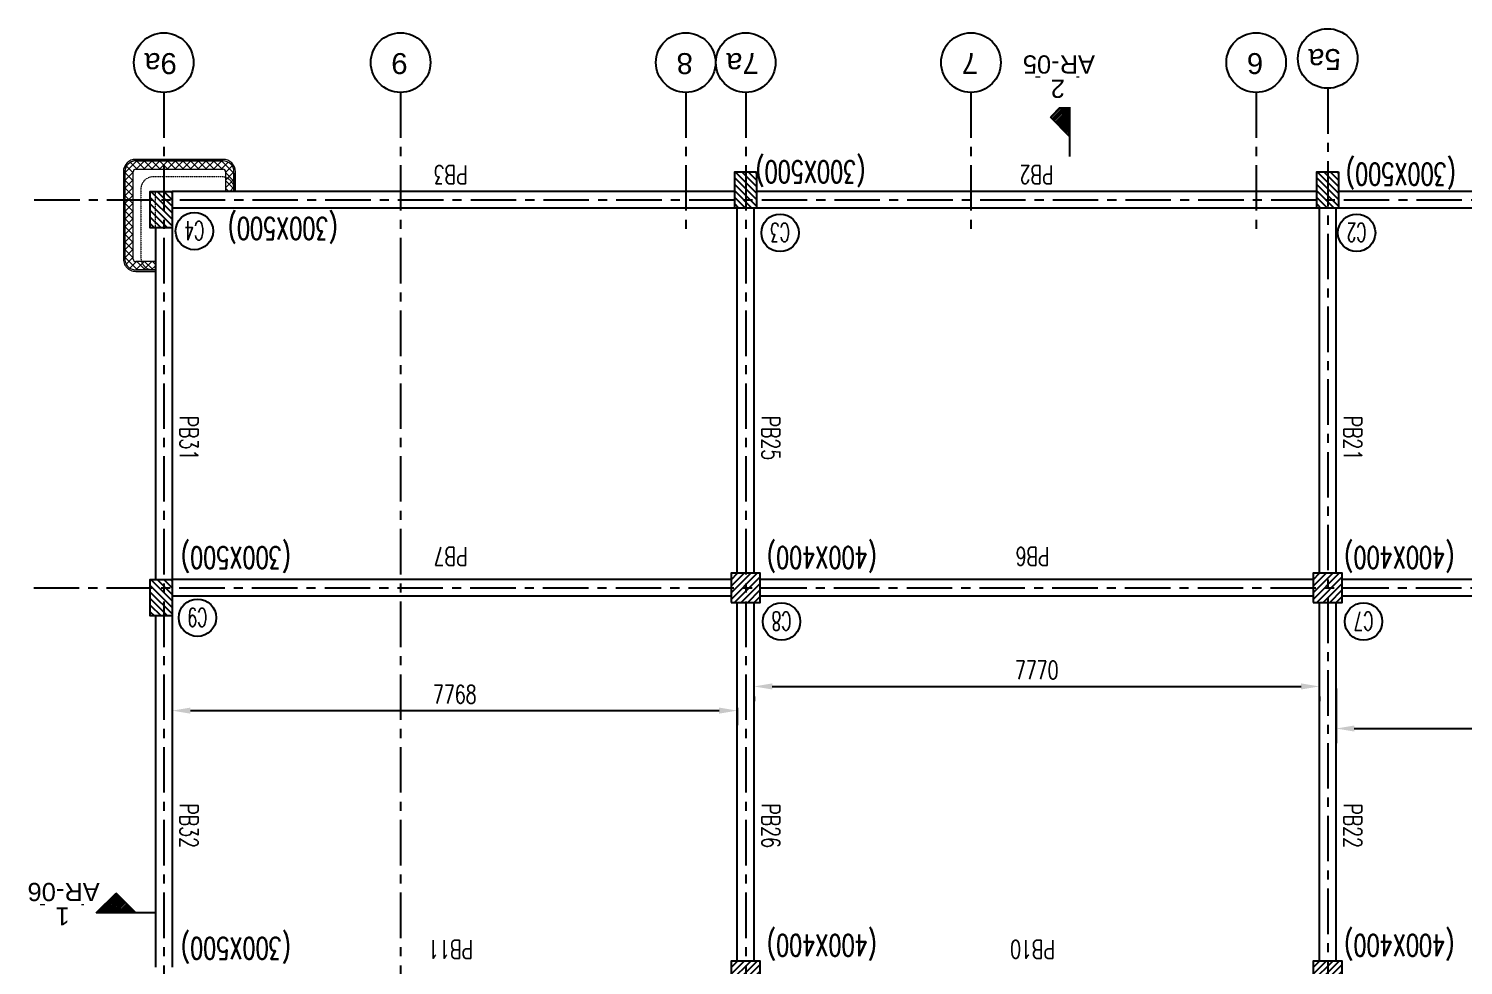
# Model space of a CAD drawing. Header units: millimetres. Extents: x 2659630 to 6742168, y -2425387 to -732288.
# Drawn here: x 3283328 to 3303047, y -1249111 to -1236237 of the extents above; entities that cross this region are included whole.
import ezdxf
from ezdxf.enums import TextEntityAlignment as Align

# ---------------------------------------------------------------- set-up
doc = ezdxf.new("R2010")
doc.units = ezdxf.units.MM
doc.header["$PDMODE"] = 35
doc.header["$PDSIZE"] = -25
doc.linetypes.add('CENTER', pattern=[2, 1.25, -0.25, 0.25, -0.25])
doc.linetypes.add('Overhead', pattern=[3.96875, 2.38125, -1.5875])
for name, color, linetype, lineweight in [('A-ANNO-DIMS', 211, 'Continuous', 9), ('A-FLOR-OVHD', 1, 'Overhead', 18), ('A-GENM', 13, 'Continuous', 18), ('A-PLASTER', 50, 'Continuous', 0), ('A-WALL', 113, 'Continuous', 9), ('A-WALL-PATT', 111, 'Continuous', 0), ('G-ANNO-SYMB', 111, 'Continuous', 9)]:
    doc.layers.add(name, color=color, linetype=linetype, lineweight=lineweight)
for name, color, linetype in [('S-BEAM NO', 3, 'Continuous'), ('S-BEAM OUTER', 4, 'Continuous'), ('S-COLUMN', 1, 'Continuous'), ('S-COLUMN CIRCLE', 9, 'Continuous'), ('S-COLUMN HATCH', 8, 'Continuous'), ('S-COLUMN NO', 2, 'Continuous'), ('S-COLUMN SIZES', 2, 'Continuous'), ('S-GRIDE CIRCLE', 8, 'Continuous'), ('S-GRIDE LINE', 8, 'CENTER'), ('S-GRIDE NO', 1, 'Continuous'), ('S-SECTION MARK', 1, 'Continuous')]:
    doc.layers.add(name, color=color, linetype=linetype)
doc.layers.get('A-ANNO-DIMS').off()
doc.styles.add('Arial', font='arial.ttf', dxfattribs={"height": 123})
doc.styles.add('Arial_1', font='arial.ttf', dxfattribs={"height": 98.35329341317356})
doc.styles.add('ROMANS', font='r.shx', dxfattribs={"width": 0.7})
doc.dimstyles.new('dim100', dxfattribs={"dimtxt": 250, "dimasz": 250, "dimexe": 200, "dimexo": 200, "dimgap": 100, "dimtad": 1, "dimdec": 0, "dimrnd": 1, "dimzin": 0, "dimdsep": 46, "dimtxsty": 'ROMANS', "dimcen": 0, "dimclrd": 5, "dimclre": 5, "dimclrt": 4, "dimadec": 0, "dimazin": 0, "dimtfac": 1, "dimtdec": 0, "dimtix": 1, "dimtofl": 0, "dimtmove": 2, "dimatfit": 3, "dimfxl": 1, "dimtolj": 1, "dimtzin": 0, "dimlwd": -1, "dimlwe": -1, "dimarcsym": 0})
pattern_1 = [(225, (3299477.346175403, -1162854.125706974), (-15.23876666233158, 15.23876666233159), [])]
pattern_2 = [(44.99999999999996, (3209931.231986491, -1250226.779873821), (-15.23876666233159, 15.23876666233158), [])]

# ---------------------------------------------------------------- blocks, each defined once
blk = doc.blocks.new('A$C58691ABB')
at = {"layer": 'A-WALL-PATT'}
h = blk.add_hatch(dxfattribs=at)
h.set_pattern_fill('ANSI37', color=256, scale=600, style=0)
h.set_pattern_definition([(45, (0, 0), (-53.03300858899107, 53.03300858899107), []), (135, (0, 0), (-53.03300858899107, -53.03300858899106), [])])
edge = h.paths.add_edge_path()
edge.add_arc((1478.470517186739, 739.1027558324859), 35.00000000001688, 270.00000000886166, 340.2721344379903, ccw=False)
edge.add_line((1478.470517189853, 704.1027558315691), (280.3865861618688, 704.103157176025))
edge.add_arc((279.7867446068267, 738.5033026612218), 34.40537486053399, 179.001622517339, 270.9989756245046, ccw=False)
edge.add_line((245.3865928614396, 739.1027850943792), (245.3865928614687, 1009.102758739435))
edge.add_line((245.3865928614687, 1009.102758739435), (130.3880911521846, 1009.102758739435))
edge.add_line((130.3880911521846, 1009.102758739435), (130.3865430901933, 759.1027878831956))
edge.add_arc((281.28147721813, 741.0692421317071), 151.9687136151563, 173.1848700753304, 269.6626055989205)
edge.add_line((280.3865928615123, 589.1031633515086), (1478.470517242982, 589.1027558324713))
edge.add_arc((1480.292436788543, 736.9764063016628), 147.8848737833424, 269.2941067011353, 363.5101607548049)
edge.add_line((1627.899872110138, 746.030738507412), (1628.470762206096, 1959.102403938494))
edge.add_arc((1477.099692279196, 1936.079225974201), 153.1119444536898, 8.648268849234148, 85.77796779998741)
edge.add_line((1488.372052918698, 2088.775661492517), (1208.470758701922, 2089.102754304855))
edge.add_line((1208.470758701922, 2089.102754304855), (1208.470755186048, 2109.102354115705))
edge.add_line((1208.470755186048, 2109.102354115705), (1208.470772023575, 1974.102754304971))
edge.add_line((1208.470772023575, 1974.102754304971), (1486.206950325388, 1973.237115573778))
edge.add_arc((1478.470751461005, 1939.102803864313), 35.00000012497484, 2.774881962793927, 77.23021312846117, ccw=False)
edge.add_line((1513.429712571437, 1940.797220231936), (1513.470745515035, 759.1023609677795))
edge.add_arc((1378.353392660647, 751.8547302446823), 135.3115929751605, -10.460276914903716, 3.0703760005657728, ccw=False)
at = {"layer": 'A-FLOR-OVHD'}
blk.add_lwpolyline([(128.4722734830284, 1009.102423513017, 0.4574176089859915), (298.4722734830284, 809.1024235130171), (1238.470192503009, 809.1024277477991, 0.4142135623730199), (1408.470192503009, 979.1024277477991), (1408.470192282941, 1919.102754304753, 0.4142135623730199), (1238.470192282941, 2089.102754304753), (1208.470192282941, 2089.102754304753), (1208.475636803603, 1009.102758739435), (128.4722734830284, 1009.102754504653)], format="xyb", close=True, dxfattribs=at)
at = {"layer": 'A-GENM'}
for p, q in [((1208.470754964525, 2089.102754304869), (1478.470749172368, 2089.102804118927)), ((1628.470745534796, 1939.102802524736), (1628.47051718671, 739.1022888981388)), ((128.4707751923706, 759.1027878952737), (128.4707254210371, 1009.102673194051)), ((1478.470517186754, 589.1027558335772), (278.4707751922979, 589.1031571881176))]:
    blk.add_line(p, q, dxfattribs=at)
for centre, radius, start, end in [((1478.47076223859, 1939.102804118811), 150.0000000001357, 77.14286216147072, 90.00000498923974), ((1478.47076223859, 1939.102804118811), 150.000000000136, 64.28571976458421, 77.14286133362098), ((1478.47076223859, 1939.102804118811), 150.0000000001361, 51.42857799101309, 64.2857176766596), ((1478.47076223859, 1939.102804118811), 150.0000000001359, 38.57143713911382, 51.42857401954394), ((1478.47076223859, 1939.102804118811), 150.0000000001359, 25.71428670430106, 38.5714275586271), ((1478.47076223859, 1939.102804118811), 150.0000000001359, 12.85714304672785, 25.71428486809151), ((1478.47076223859, 1939.102804118811), 150.0000000001359, 0, 12.85714238998432), ((278.4707751923561, 739.1031633635721), 149.9999999999786, 180.0000297770235, 270), ((1478.470517186754, 739.1027558324422), 149.9999999999773, 280.001423524697, 289.9999920193674), ((1478.470517186754, 739.1027558324422), 149.9999999999774, 290.0007220369794, 299.9999880310332), ((1478.470517186754, 739.1027558324422), 149.9999999999773, 300.0014333017962, 309.999984042128), ((1478.470517186754, 739.1027558324422), 149.9999999999774, 310.0036542399583, 319.9999800514769), ((1478.470517186754, 739.1027558324422), 149.9999999999773, 320.0031477170841, 329.999976062296), ((1478.470517186754, 739.1027558324422), 149.9999999999773, 330.0012820027794, 339.999972072683), ((1478.470517186754, 739.1027558324422), 149.9999999999773, 340.0006570350013, 349.9999680833911), ((1478.470517186754, 739.1027558324422), 149.9999999999773, 350.0013526214844, 359.9999640931486), ((1478.470517186754, 739.1027558324422), 149.9999999999773, 270, 279.9999960094397)]:
    blk.add_arc(centre, radius, start, end, dxfattribs=at)
at = {"layer": 'A-PLASTER'}
for p, q in [((1208.470754964525, 2109.102754304869), (1208.470754964525, 2089.102754304869)), ((1478.470753291083, 2109.102754304869), (1208.470754964525, 2109.102754304869)), ((1648.4707452601, 739.1022763642832), (1648.470760323617, 1939.102804119335)), ((128.4707254210371, 1009.102673194051), (108.4707254210371, 1009.102673194051)), ((108.4707254210371, 1009.102673194051), (108.4707751923706, 739.102788380289)), ((278.4707751922979, 569.1027524767414), (1478.470517186695, 569.1027558324713))]:
    blk.add_line(p, q, dxfattribs=at)
for centre, radius, start, end in [((1478.470756170616, 1939.102804118782), 170.0000000001525, 64.28571537803113, 90.00000097050054), ((1478.470756170616, 1939.102804118782), 170.0000000001525, 51.42857308149511, 64.28571497826965), ((1478.470756170616, 1939.102804118782), 170.0000000001527, 38.57143128217339, 51.42857198094237), ((1478.470756170616, 1939.102804118782), 170.0000000001525, 25.71428599130772, 38.57142745784397), ((1478.470756170616, 1939.102804118782), 170.0000000001525, 12.85714299535888, 25.71428483826518), ((1478.470756170616, 1939.102804118782), 170.0000000001521, 0, 12.85714238998432), ((278.4707751923561, 739.1031571880885), 169.9999999999682, 180.0000294418506, 270), ((1478.470517186754, 739.1027558324422), 169.9999999999743, 270, 359.9999640931486)]:
    blk.add_arc(centre, radius, start, end, dxfattribs=at)
at = {"layer": 'A-WALL'}
for p, q in [((1478.470749172368, 2089.102754304869), (1208.470192282941, 2089.102754304869)), ((1208.470192282941, 2089.102754304869), (1208.470192282941, 1974.102754304869)), ((1208.470192282941, 1974.102754304869), (1478.470744395381, 1974.102804118957)), ((1513.47074554766, 1939.10280412827), (1513.470513381239, 739.1023609677795)), ((1628.4707452601, 739.1022888981388), (1628.470755374103, 1939.10280411398)), ((243.4707254210371, 1009.102673194051), (128.4707254210371, 1009.102673194051)), ((128.4707254210371, 1009.102673194051), (128.4707254210371, 739.1027878952737)), ((243.4707254210371, 739.1027851064573), (243.4707254210371, 1009.102673194051)), ((1478.470517186754, 704.1027558335481), (278.4707751922979, 704.1031571881176)), ((278.4707751922979, 589.1027524767414), (1478.470517186754, 589.1027558324713))]:
    blk.add_line(p, q, dxfattribs=at)
for centre, radius, start, end in [((1478.470751709698, 1939.102804118811), 150.0000000001313, 64.28571537803113, 90.00000097050054), ((1478.470751460976, 1939.102803864298), 35.00000012499425, 4.318894030843024e-07, 90.00001156596487), ((1478.470751709698, 1939.102804118811), 150.0000000001315, 51.42857308149511, 64.28571497826965), ((1478.470751709698, 1939.102804118811), 150.0000000001315, 38.57143128217339, 51.42857198094237), ((1478.470751709698, 1939.102804118811), 150.0000000001312, 25.71428598980532, 38.57142745784397), ((1478.470751709698, 1939.102804118811), 150.0000000001312, 12.85714299373317, 25.71428483676279), ((1478.470751709698, 1939.102804118811), 150.0000000001311, 359.9999999983325, 12.85714238817307), ((278.4707751923561, 739.1031571880885), 149.9999999999733, 180.0000297036523, 270), ((278.4707751922979, 739.1031586290483), 34.99999999999751, 180.0000297770235, 270), ((1478.470517186754, 739.1027558324422), 149.9999999999777, 270, 359.9999640931486), ((1478.470517186754, 739.1027558324713), 34.99999999999466, 270, 359.9999640931486)]:
    blk.add_arc(centre, radius, start, end, dxfattribs=at)
blk = doc.blocks.new('*D2125')
at = {"layer": 'Defpoints', "color": 0, "ltscale": 1200}
for p in [(3285299.365261952, -1245372.26985617), (3293067.759863271, -1245372.26985617), (3293067.759863271, -1245610.506716976)]:
    blk.add_point(p, dxfattribs=at)
at = {"layer": 'S-COLUMN NO', "color": 5, "ltscale": 2500}
for p, q in [((3285299.365261952, -1245572.26985617), (3285299.365261952, -1245810.506716976)), ((3285549.365261952, -1245610.506716976), (3292817.759863271, -1245610.506716976)), ((3293067.759863271, -1245572.26985617), (3293067.759863271, -1245810.506716976))]:
    blk.add_line(p, q, dxfattribs=at)
at = {"layer": 'S-COLUMN NO', "color": 5, "ltscale": 1200}
for points in [[(3285549.365261952, -1245568.840050309), (3285549.365261952, -1245652.173383642), (3285299.365261952, -1245610.506716976)], [(3292817.759863271, -1245652.173383642), (3292817.759863271, -1245568.840050309), (3293067.759863271, -1245610.506716976)]]:
    blk.add_solid(points, dxfattribs=at)
at = {"layer": 'S-COLUMN NO', "color": 4, "ltscale": 1200, "insert": (3289183.562562612, -1245385.506716976), "char_height": 250, "attachment_point": 5, "style": 'ROMANS'}
blk.add_mtext('\\A1;7768', dxfattribs=at)
blk = doc.blocks.new('*D2126')
at = {"layer": 'Defpoints', "color": 0, "ltscale": 1200}
for p in [(3293297.759863271, -1245218.180128983), (3301067.824951766, -1245218.180128983), (3301067.824951766, -1245278.237962724)]:
    blk.add_point(p, dxfattribs=at)
at = {"layer": 'S-COLUMN NO', "color": 5, "ltscale": 2500}
for p, q in [((3293297.759863271, -1245418.180128983), (3293297.759863271, -1245478.237962724)), ((3293547.759863271, -1245278.237962724), (3300817.824951766, -1245278.237962724)), ((3301067.824951766, -1245418.180128983), (3301067.824951766, -1245478.237962724))]:
    blk.add_line(p, q, dxfattribs=at)
at = {"layer": 'S-COLUMN NO', "color": 5, "ltscale": 1200}
for points in [[(3293547.759863271, -1245236.571296057), (3293547.759863271, -1245319.904629391), (3293297.759863271, -1245278.237962724)], [(3300817.824951766, -1245319.904629391), (3300817.824951766, -1245236.571296057), (3301067.824951766, -1245278.237962724)]]:
    blk.add_solid(points, dxfattribs=at)
at = {"layer": 'S-COLUMN NO', "color": 4, "ltscale": 1200, "insert": (3297182.792407519, -1245053.237962724), "char_height": 250, "attachment_point": 5, "style": 'ROMANS'}
blk.add_mtext('\\A1;7770', dxfattribs=at)
blk = doc.blocks.new('*D2127')
at = {"layer": 'Defpoints', "color": 0, "ltscale": 1200}
for p in [(3301297.824951766, -1245106.216203471), (3309069.365261952, -1245277.676812247), (3309069.365261952, -1245856.506476254)]:
    blk.add_point(p, dxfattribs=at)
at = {"layer": 'S-COLUMN NO', "color": 5, "ltscale": 2500}
for p, q in [((3301297.824951766, -1245306.216203471), (3301297.824951766, -1246056.506476254)), ((3309069.365261952, -1245477.676812247), (3309069.365261952, -1246056.506476254)), ((3301547.824951766, -1245856.506476254), (3308819.365261952, -1245856.506476254))]:
    blk.add_line(p, q, dxfattribs=at)
at = {"layer": 'S-COLUMN NO', "color": 5, "ltscale": 1200}
for points in [[(3301547.824951766, -1245814.839809587), (3301547.824951766, -1245898.17314292), (3301297.824951766, -1245856.506476254)], [(3308819.365261952, -1245898.17314292), (3308819.365261952, -1245814.839809587), (3309069.365261952, -1245856.506476254)]]:
    blk.add_solid(points, dxfattribs=at)
at = {"layer": 'S-COLUMN NO', "color": 4, "ltscale": 1200, "insert": (3305183.595106859, -1245631.506476254), "char_height": 250, "attachment_point": 5, "style": 'ROMANS'}
blk.add_mtext('\\A1;7772', dxfattribs=at)

msp = doc.modelspace()

# ---------------------------------------------------------------- hatches: boundary and pattern name
at = {"layer": 'S-COLUMN HATCH', "true_color": 0x939598}
h = msp.add_hatch(dxfattribs=at)
h.set_pattern_fill('ANSI31', color=252, scale=20, angle=89.99999999999999)
h.set_pattern_definition([(134.9999999999999, (4167962.906162525, 2412113.731594003), (-44.90128060534577, -44.90128060534575), [])])
h.paths.add_polyline_path([(3293332.764155116, -1238202.992284208), (3293332.764155116, -1238702.991084627), (3293032.76180812, -1238702.991084627), (3293032.76180812, -1238202.992284208)])
h = msp.add_hatch(dxfattribs=at)
h.set_pattern_fill('ANSI31', color=252, scale=20, angle=89.99999999999999)
h.set_pattern_definition([(134.9999999999999, (4175962.972992753, 2412113.731594003), (-44.90128060534577, -44.90128060534575), [])])
h.paths.add_polyline_path([(3301332.830985344, -1238202.992284208), (3301332.830985344, -1238702.991084627), (3301032.828638347, -1238702.991084627), (3301032.828638347, -1238202.992284208)])
h = msp.add_hatch(dxfattribs=at)
h.set_pattern_fill('ANSI31', color=252, scale=20, angle=89.99999999999999)
h.set_pattern_definition([(134.9999999999999, (4159929.516660894, 2411843.730445051), (-44.90128060534577, -44.90128060534575), [])])
h.paths.add_polyline_path([(3285299.374653485, -1238472.993433161), (3285299.374653485, -1238972.99223358), (3284999.372306489, -1238972.99223358), (3284999.372306489, -1238472.993433161)])
h = msp.add_hatch(dxfattribs=at)
h.set_pattern_fill('ANSI31', color=252, scale=20, angle=89.99999999999999)
h.set_pattern_definition([(134.9999999999999, (4159929.519273961, 2406508.730114075), (-44.90128060534577, -44.90128060534575), [])])
h.paths.add_polyline_path([(3285299.377266552, -1243807.993764137), (3285299.377266552, -1244307.992564556), (3284999.374919556, -1244307.992564556), (3284999.374919556, -1243807.993764137)])
h = msp.add_hatch(dxfattribs=at)
h.set_pattern_fill('ANSI31', color=252, scale=20, angle=360)
h.set_pattern_definition([(44.99999999999996, (6950309.761034169, -2108582.854112622), (-44.90128060534575, 44.90128060534577), [])])
h.paths.add_polyline_path([(3292982.758143077, -1244122.993433161), (3293382.758143077, -1244122.993433161), (3293382.758143077, -1243722.993433161), (3292982.758143077, -1243722.993433161)])
h = msp.add_hatch(dxfattribs=at)
h.set_pattern_fill('ANSI31', color=252, scale=20, angle=360)
h.set_pattern_definition([(44.99999999999996, (6958309.827842859, -2108582.854112622), (-44.90128060534575, 44.90128060534577), [])])
h.paths.add_polyline_path([(3300982.824951766, -1244122.993433161), (3301382.824951766, -1244122.993433161), (3301382.824951766, -1243722.993433161), (3300982.824951766, -1243722.993433161)])
h = msp.add_hatch(dxfattribs=at)
h.set_pattern_fill('ANSI31', color=252, scale=20, angle=360)
h.set_pattern_definition([(44.99999999999996, (6950309.761034169, -2113912.854112622), (-44.90128060534575, 44.90128060534577), [])])
h.paths.add_polyline_path([(3292982.758143077, -1249452.99343316), (3293382.758143077, -1249452.99343316), (3293382.758143077, -1249052.99343316), (3292982.758143077, -1249052.99343316)])
h = msp.add_hatch(dxfattribs=at)
h.set_pattern_fill('ANSI31', color=252, scale=20, angle=360)
h.set_pattern_definition([(44.99999999999996, (6958309.827842859, -2113912.854112622), (-44.90128060534575, 44.90128060534577), [])])
h.paths.add_polyline_path([(3300982.824951766, -1249452.99343316), (3301382.824951766, -1249452.99343316), (3301382.824951766, -1249052.99343316), (3300982.824951766, -1249052.99343316)])
at = {"layer": 'S-SECTION MARK', "ltscale": 5}
h = msp.add_hatch(dxfattribs=at)
h.set_pattern_fill('ANSI31', color=256, scale=172.4069639016666, angle=270, style=0)
h.set_pattern_definition(pattern_1)
h.paths.add_polyline_path([(3297371.23878005, -1237451.266364451), (3297638.368086867, -1237179.40106169), (3297638.368086867, -1237723.131667212)])
h = msp.add_hatch(dxfattribs=at)
h.set_pattern_fill('ANSI31', color=256, scale=172.4069639016666, angle=270, style=0)
h.set_pattern_definition(pattern_1)
h.paths.add_polyline_path([(3297371.23878005, -1237451.266364451), (3297638.368086867, -1237179.40106169), (3297638.368086867, -1237723.131667212)])
h = msp.add_hatch(dxfattribs=at)
h.set_pattern_fill('ANSI31', color=256, scale=172.4069639016666, angle=270, style=0)
h.set_pattern_definition(pattern_1)
h.paths.add_polyline_path([(3297371.23878005, -1237451.266364451), (3297638.368086867, -1237179.40106169), (3297638.368086867, -1237723.131667212)])
h = msp.add_hatch(dxfattribs=at)
h.set_pattern_fill('ANSI31', color=256, scale=172.4069639016666, angle=360, style=0)
h.set_pattern_definition(pattern_2)
h.paths.add_polyline_path([(3284528.372643968, -1248120.672478467), (3284256.507341207, -1248387.801785284), (3284800.237946729, -1248387.801785284)])
h = msp.add_hatch(dxfattribs=at)
h.set_pattern_fill('ANSI31', color=256, scale=172.4069639016666, angle=360, style=0)
h.set_pattern_definition(pattern_2)
h.paths.add_polyline_path([(3284528.372643968, -1248120.672478467), (3284256.507341207, -1248387.801785284), (3284800.237946729, -1248387.801785284)])
h = msp.add_hatch(dxfattribs=at)
h.set_pattern_fill('ANSI31', color=256, scale=172.4069639016666, angle=360, style=0)
h.set_pattern_definition(pattern_2)
h.paths.add_polyline_path([(3284528.372643968, -1248120.672478467), (3284256.507341207, -1248387.801785284), (3284800.237946729, -1248387.801785284)])

# ---------------------------------------------------------------- linework, layer by layer
at = {"layer": 'G-ANNO-SYMB'}
for p, q in [((3297767.248256579, -1236905.092300274), (3297167.248256579, -1236905.092300274)), ((3284087.238777678, -1248280.0011431), (3283487.238777678, -1248280.0011431))]:
    msp.add_line(p, q, dxfattribs=at)
at = {"layer": 'S-BEAM OUTER', "ltscale": 2500}
for p, q in [((3293032.76180812, -1238472.99105386), (3285299.374653485, -1238472.993433171)), ((3301032.828638347, -1238472.99343316), (3293332.764155116, -1238472.99343316)), ((3309069.372040418, -1238472.993433161), (3301332.830985344, -1238472.99343316)), ((3293032.76180812, -1238702.99105386), (3285299.374653485, -1238702.993433171)), ((3293067.759863271, -1243722.995375225), (3293067.759863271, -1238702.991084627)), ((3293297.759863271, -1243722.995375225), (3293297.759863271, -1238702.991084627)), ((3301032.828638347, -1238702.99343316), (3293332.764155116, -1238702.99343316)), ((3301067.824951766, -1243722.997722222), (3301067.824951766, -1238702.991084627)), ((3301297.824951766, -1243722.997722222), (3301297.824951766, -1238702.991084627)), ((3309069.374653485, -1238702.993433161), (3301332.830985344, -1238702.99343316)), ((3285069.374653485, -1238972.99223358), (3285069.374653485, -1243807.993764137)), ((3285299.374653485, -1238972.99223358), (3285299.374653485, -1243807.993764137)), ((3292982.758143077, -1243807.993764136), (3285299.372040418, -1243807.993764136)), ((3300982.824951766, -1243807.993764136), (3293382.758143077, -1243807.993764136)), ((3309069.372040418, -1243807.993764136), (3301382.824951766, -1243807.993764136)), ((3292982.758143077, -1244037.993764136), (3285299.377266552, -1244037.993764136)), ((3300982.824951766, -1244037.993764136), (3293382.758143077, -1244037.993764136)), ((3309069.369329019, -1244037.993764136), (3301382.824951766, -1244037.993764136)), ((3293067.759863271, -1249052.99343316), (3293067.759863271, -1244122.99343316)), ((3293297.759863271, -1249052.99343316), (3293297.759863271, -1244122.99343316)), ((3301067.824951766, -1249052.99343316), (3301067.824951766, -1244122.993433161)), ((3301297.824951766, -1249052.99343316), (3301297.824951766, -1244122.993433161)), ((3285069.365261952, -1244307.992564556), (3285069.365261952, -1249137.992188849)), ((3285299.365261952, -1244307.992564556), (3285299.365261952, -1249137.992188849))]:
    msp.add_line(p, q, dxfattribs=at)
at = {"layer": 'S-COLUMN', "color": 1}
for points in [[(3293332.764155116, -1238202.992284208), (3293332.764155116, -1238702.991084627), (3293032.76180812, -1238702.991084627), (3293032.76180812, -1238202.992284208)], [(3301332.830985344, -1238202.992284208), (3301332.830985344, -1238702.991084627), (3301032.828638347, -1238702.991084627), (3301032.828638347, -1238202.992284208)], [(3285299.374653485, -1238472.993433161), (3285299.374653485, -1238972.99223358), (3284999.372306489, -1238972.99223358), (3284999.372306489, -1238472.993433161)], [(3285299.377266552, -1243807.993764137), (3285299.377266552, -1244307.992564556), (3284999.374919556, -1244307.992564556), (3284999.374919556, -1243807.993764137)], [(3292982.758143077, -1244122.993433161), (3293382.758143077, -1244122.993433161), (3293382.758143077, -1243722.993433161), (3292982.758143077, -1243722.993433161)], [(3300982.824951766, -1244122.993433161), (3301382.824951766, -1244122.993433161), (3301382.824951766, -1243722.993433161), (3300982.824951766, -1243722.993433161)], [(3292982.758143077, -1249452.99343316), (3293382.758143077, -1249452.99343316), (3293382.758143077, -1249052.99343316), (3292982.758143077, -1249052.99343316)], [(3300982.824951766, -1249452.99343316), (3301382.824951766, -1249452.99343316), (3301382.824951766, -1249052.99343316), (3300982.824951766, -1249052.99343316)]]:
    msp.add_lwpolyline(points, close=True, dxfattribs=at)
at = {"layer": 'S-COLUMN CIRCLE'}
for centre in [(3285604.592220233, -1239018.52170985), (3293655.279985146, -1239042.914789011), (3301580.580128261, -1239042.171391367), (3285647.427445352, -1244333.973967352), (3293675.372880373, -1244385.768513429), (3301675.439689062, -1244385.768513429)]:
    msp.add_circle(centre, 257.1428571428572, dxfattribs=at)
at = {"layer": 'S-GRIDE CIRCLE'}
for centre in [(3285184.3671588, -1236702.432774879), (3285184.3671588, -1236702.432774879), (3285184.3671588, -1236702.432774879), (3288439.3671588, -1236702.432774879), (3288439.3671588, -1236702.432774879), (3288439.3671588, -1236702.432774879), (3292359.3671588, -1236702.432774879), (3292359.3671588, -1236702.432774879), (3292359.3671588, -1236702.432774879), (3293182.758143077, -1236702.432774879), (3293182.758143077, -1236702.432774879), (3293182.758143077, -1236702.432774879), (3296279.3671588, -1236702.432774878), (3296279.3671588, -1236702.432774878), (3296279.3671588, -1236702.432774878), (3300199.3671588, -1236702.432774879), (3300199.3671588, -1236702.432774879), (3300199.3671588, -1236702.432774879), (3301182.824951766, -1236646.760991968), (3301182.824951766, -1236646.760991968), (3301182.824951766, -1236646.760991968)]:
    msp.add_circle(centre, 409.8360655737707, dxfattribs=at)
at = {"layer": 'S-GRIDE LINE', "ltscale": 500}
for p, q in [((3285184.3671588, -1237112.268840452), (3285184.3671588, -1259741.448145403)), ((3288439.3671588, -1237112.268840452), (3288439.3671588, -1259741.448145403)), ((3292359.3671588, -1237112.268840452), (3292359.3671588, -1239112.268840452)), ((3293182.758143077, -1237112.268840452), (3293182.758143077, -1259552.289284671)), ((3296279.3671588, -1237112.268840452), (3296279.3671588, -1239112.268840452)), ((3300199.3671588, -1237112.268840452), (3300199.3671588, -1239112.268840452)), ((3301182.824951766, -1237056.597057541), (3301182.824951766, -1259952.537966246)), ((3283403.753490338, -1238587.993433161), (3315268.993247692, -1238587.993433161)), ((3283396.44047565, -1243922.993433161), (3315268.99324368, -1243922.993433161))]:
    msp.add_line(p, q, dxfattribs=at)
at = {"layer": 'S-SECTION MARK'}
for p, q in [((3297638.368086867, -1237179.40106169), (3297371.23878005, -1237451.266364451)), ((3297638.368086867, -1237992.258982435), (3297638.368086867, -1237179.40106169)), ((3297638.368086867, -1237992.258982435), (3297638.368086867, -1237179.40106169)), ((3297638.368086867, -1237992.258982435), (3297638.368086867, -1237179.40106169)), ((3297638.368086867, -1237723.131667212), (3297371.23878005, -1237451.266364451)), ((3297638.368086867, -1237723.131667212), (3297371.23878005, -1237451.266364451)), ((3297638.368086867, -1237723.131667212), (3297371.23878005, -1237451.266364451)), ((3284256.507341207, -1248387.801785284), (3284528.372643968, -1248120.672478467)), ((3284800.237946729, -1248387.801785284), (3284528.372643968, -1248120.672478467)), ((3284800.237946729, -1248387.801785284), (3284528.372643968, -1248120.672478467)), ((3284800.237946729, -1248387.801785284), (3284528.372643968, -1248120.672478467)), ((3285069.365261952, -1248387.801785284), (3284256.507341207, -1248387.801785284)), ((3285069.365261952, -1248387.801785284), (3284256.507341207, -1248387.801785284)), ((3285069.365261952, -1248387.801785284), (3284256.507341207, -1248387.801785284))]:
    msp.add_line(p, q, dxfattribs=at)

# ---------------------------------------------------------------- block references
at = {"layer": 'A-ANNO-DIMS', "rotation": 180}
msp.add_blockref('A$C58691ABB', (3286277.80907657, -1237463.890675323), dxfattribs=at)

# ---------------------------------------------------------------- texts
at = {"layer": 'S-BEAM NO', "style": 'ROMANS', "width": 0.7}
for s, rotation, p in [('PB3', 180, (3289127.067250422, -1238242.826066225, -4.282894757401401e-06)), ('PB2', 180, (3297181.27768096, -1238242.827239723, -4.282894757401401e-06)), ('PB31', 270, (3285530.407282639, -1241861.515702101, -4.282894757401401e-06)), ('PB25', 270, (3293528.792492425, -1241861.515702101, -4.282894757401401e-06)), ('PB21', 270, (3301528.85758092, -1241861.515702101, -4.282894757401401e-06)), ('PB7', 180, (3289127.067250422, -1243490.77495084, -4.282894757401401e-06)), ('PB6', 180, (3297125.411459694, -1243490.776124338, -4.282894757401401e-06)), ('PB32', 270, (3285530.412198203, -1247191.514126813, -4.282894757401401e-06)), ('PB26', 270, (3293528.797407989, -1247191.514126813, -4.282894757401401e-06)), ('PB22', 270, (3301528.862496484, -1247191.514126813, -4.282894757401401e-06)), ('PB11', 180, (3289127.067250422, -1248890.886321746, -4.282894757401401e-06)), ('PB10', 180, (3297125.40654413, -1248890.887495244, -4.282894757401401e-06))]:
    msp.add_text(s, height=250.0000166666678, rotation=rotation, dxfattribs=at).set_placement(p, align=Align.MIDDLE_CENTER)
at = {"layer": 'S-COLUMN NO', "style": 'ROMANS', "width": 0.6}
for s, p in [('C4', (3285603.22374219, -1239012.991185376, -5.857740542573181e-07)), ('C3', (3293653.911507103, -1239037.384264536, -5.857740542573181e-07)), ('C2', (3301579.211650218, -1239036.640866892, -5.857740542573181e-07)), ('C9', (3285646.058967309, -1244328.443442878, -5.857740542573181e-07)), ('C8', (3293674.00440233, -1244380.237988955, -5.857740542573181e-07)), ('C7', (3301674.071211019, -1244380.237988955, -5.857740542573181e-07))]:
    msp.add_text(s, height=257.1428571428572, rotation=180, dxfattribs=at).set_placement(p, align=Align.MIDDLE_CENTER)
at = {"layer": 'S-COLUMN SIZES', "lineweight": -2, "style": 'ROMANS', "width": 0.7}
for s, p in [('(300X500)', (3294073.01437815, -1238204.844302741, 1.758420671744976e-08)), ('(300X500)', (3302189.450195135, -1238236.389356222, 1.758420671744976e-08)), ('(300X500)', (3286819.327172705, -1238983.460520828, 1.758420671744976e-08)), ('(300X500)', (3286175.972940581, -1243507.23767455, 1.758420671744976e-08)), ('(400X400)', (3294230.405821715, -1243506.45429516, 1.758420671744976e-08)), ('(400X400)', (3302167.333109479, -1243506.45429516, 1.758420671744976e-08)), ('(400X400)', (3294230.405821715, -1248836.452719873, 1.758420671744976e-08)), ('(400X400)', (3302167.333109479, -1248836.452719873, 1.758420671744976e-08)), ('(300X500)', (3286175.972940581, -1248877.234972259, 1.758420671744976e-08))]:
    msp.add_text(s, height=300, rotation=180, dxfattribs=at).set_placement(p, align=Align.MIDDLE_CENTER)
at = {"layer": 'S-GRIDE NO', "style": 'Arial'}
for s, p in [('9a', (3285364.038717914, -1236572.594343316)), ('9', (3288536.048437349, -1236572.594343316)), ('8', (3292456.048437349, -1236572.594343316)), ('7a', (3293362.42970219, -1236572.594343316)), ('7', (3296376.048437349, -1236572.594343316)), ('6', (3300296.048437349, -1236572.594343316)), ('5a', (3301362.49651088, -1236516.922560405))]:
    msp.add_text(s, height=287.9194772048407, rotation=180, dxfattribs=at).set_placement(p)

# ---------------------------------------------------------------- dimensions: what is measured, and where the dimension line sits
at = {"layer": 'S-COLUMN NO', "ltscale": 2500}
for base, p1, p2, picture, middle in [((3301067.824951766, -1245278.237962724), (3293297.759863271, -1245218.180128983), (3301067.824951766, -1245218.180128983), '*D2126', (3297182.792407519, -1245053.237962724)), ((3293067.759863271, -1245610.506716976), (3285299.365261952, -1245372.26985617), (3293067.759863271, -1245372.26985617), '*D2125', (3289183.562562612, -1245385.506716976)), ((3309069.365261952, -1245856.506476254), (3301297.824951766, -1245106.216203471), (3309069.365261952, -1245277.676812247), '*D2127', (3305183.595106859, -1245631.506476254))]:
    dim = msp.add_linear_dim(base=base, p1=p1, p2=p2, dimstyle='dim100', dxfattribs=at)
    dim.commit()
    dim.dimension.update_dxf_attribs({"geometry": picture, "text_midpoint": middle})

# ---------------------------------------------------------------- next in the draw order: texts
at = {"layer": 'G-ANNO-SYMB', "char_height": 250.3892153219589, "width": 232.1630252644167, "attachment_point": 2, "rotation": 180, "line_spacing_factor": 0.9385317878468564, "style": 'Arial_1', "bg_fill": 2}
for s, insert in [('2', (3297473.077634076, -1237188.026179835)), ('1', (3283793.068155175, -1248562.935022661))]:
    msp.add_mtext(s, dxfattribs=dict(at, insert=insert))

# ---------------------------------------------------------------- next in the draw order: texts
for s, insert in [('AR-05', (3297487.821939748, -1236853.803131408)), ('AR-06', (3283807.812460847, -1248228.711974235))]:
    msp.add_mtext(s, dxfattribs=dict(at, insert=insert))

doc.saveas('drawing.dxf')
